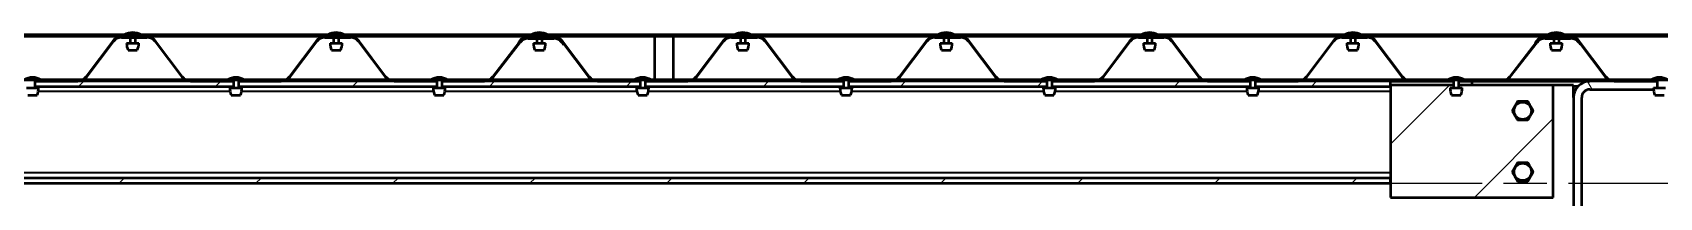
# Model space of a CAD drawing. Header units: millimetres. Extents: x 0 to 25230, y 0 to 17820.
# Drawn here: x 2958 to 4558, y 16499 to 16661 of the extents above; entities that cross this region are included whole.
import ezdxf

# ---------------------------------------------------------------- set-up
doc = ezdxf.new("R2010")
doc.units = ezdxf.units.MM
doc.header["$LTSCALE"] = 30
doc.linetypes.add('CHAIN', pattern=[0.7087, 0.4724, -0.0591, 0.1181, -0.0591])
for name, color, linetype, lineweight in [('Видимые тонкие (ГОСТ)', 7, 'Continuous', 35), ('Видимый контур (ГОСТ)', 7, 'Continuous', 50), ('Осевая линия (ГОСТ)', 7, 'Continuous', 25), ('Штриховка (ГОСТ)', 7, 'Continuous', 18)]:
    doc.layers.add(name, color=color, linetype=linetype, lineweight=lineweight)
pattern_1 = [(120.0002, (0, 0), (-82.4888, -47.62525), [])]
pattern_2 = [(60, (0, 0), (-82.4889, 47.62503), [])]
pattern_3 = [(45, (0, 0), (-67.3519, 67.3519), [])]

msp = doc.modelspace()

# ---------------------------------------------------------------- hatches: boundary and pattern name
at = {"layer": 'Штриховка (ГОСТ)'}
h = msp.add_hatch(dxfattribs=at)
h.set_pattern_fill('ANSI31', color=256, scale=762, angle=14.9999778, style=0)
h.set_pattern_definition(pattern_2)
edge = h.paths.add_edge_path()
edge.add_line((3155.1616, 16613.6985), (3113.0679, 16613.6985))
edge.add_ellipse((3113.0679, 16623.9985), major_axis=(-10.3, 0), ratio=1, start_angle=37.0824939, end_angle=90, ccw=False)
edge.add_line((3104.8509, 16617.7879), (3078.6527, 16652.4502))
edge.add_ellipse((3070.1165, 16645.9985), major_axis=(-6.4517, 8.5361), ratio=1, start_angle=270, end_angle=322.9175061)
edge.add_line((3070.1165, 16656.6985), (3045.0702, 16656.6985))
edge.add_ellipse((3045.0702, 16645.9985), major_axis=(-10.7, 0), ratio=1, start_angle=270, end_angle=322.9175029)
edge.add_line((3036.5341, 16652.4502), (3010.3359, 16617.7879))
edge.add_ellipse((3002.1189, 16623.9985), major_axis=(-6.2105, -8.217), ratio=1, start_angle=37.0824971, end_angle=90, ccw=False)
edge.add_line((3002.1189, 16613.6985), (2959.9742, 16613.6985))
edge.add_ellipse((2960.7679, 16613.5985), major_axis=(0, 0.8), ratio=1, start_angle=82.8192442, end_angle=90)
edge.add_line((2959.9679, 16613.5985), (2959.9679, 16612.9985))
edge.add_line((2959.9679, 16612.9985), (3002.1189, 16612.9985))
edge.add_ellipse((3002.1189, 16623.9985), major_axis=(11, 0), ratio=1, start_angle=270, end_angle=322.9175029)
edge.add_line((3010.8943, 16617.3659), (3037.0925, 16652.0281))
edge.add_ellipse((3045.0702, 16645.9985), major_axis=(6.0296, 7.9777), ratio=1, start_angle=37.0824971, end_angle=90, ccw=False)
edge.add_line((3045.0702, 16655.9985), (3070.1165, 16655.9985))
edge.add_ellipse((3070.1165, 16645.9985), major_axis=(10, 0), ratio=1, start_angle=37.0824939, end_angle=90, ccw=False)
edge.add_line((3078.0942, 16652.0281), (3104.2924, 16617.3659))
edge.add_ellipse((3113.0679, 16623.9985), major_axis=(6.6326, -8.7755), ratio=1, start_angle=270, end_angle=322.9175061)
edge.add_line((3113.0679, 16612.9985), (3155.1679, 16612.9985))
edge.add_line((3155.1679, 16612.9985), (3155.1679, 16613.5985))
edge.add_ellipse((3154.3679, 16613.5985), major_axis=(0.1, -0.7937), ratio=1, start_angle=82.8192442, end_angle=90)
h = msp.add_hatch(dxfattribs=at)
h.set_pattern_fill('ANSI31', color=256, scale=762, angle=14.9999778, style=0)
h.set_pattern_definition(pattern_2)
edge = h.paths.add_edge_path()
edge.add_line((3304.8503, 16617.788), (3278.6527, 16652.4501))
edge.add_ellipse((3270.1165, 16645.9985), major_axis=(-6.4516, 8.5362), ratio=1, start_angle=270, end_angle=322.9180676)
edge.add_line((3270.1165, 16656.6985), (3245.0703, 16656.6985))
edge.add_ellipse((3245.0703, 16645.9985), major_axis=(-10.7, 0), ratio=1, start_angle=270, end_angle=322.9174479)
edge.add_line((3236.5341, 16652.4502), (3210.3359, 16617.7879))
edge.add_ellipse((3202.1189, 16623.9985), major_axis=(-6.2105, -8.217), ratio=1, start_angle=37.0825521, end_angle=90, ccw=False)
edge.add_line((3202.1189, 16613.6985), (3159.9742, 16613.6985))
edge.add_ellipse((3160.7679, 16613.5985), major_axis=(0, 0.8), ratio=1, start_angle=82.8192442, end_angle=90)
edge.add_line((3159.9679, 16613.5985), (3159.9679, 16612.9985))
edge.add_line((3159.9679, 16612.9985), (3202.1189, 16612.9985))
edge.add_ellipse((3202.1189, 16623.9985), major_axis=(11, 0), ratio=1, start_angle=270, end_angle=322.9174479)
edge.add_line((3210.8943, 16617.3659), (3237.0926, 16652.0281))
edge.add_ellipse((3245.0703, 16645.9985), major_axis=(6.0297, 7.9777), ratio=1, start_angle=37.0825521, end_angle=90, ccw=False)
edge.add_line((3245.0703, 16655.9985), (3270.1165, 16655.9985))
edge.add_ellipse((3270.1165, 16645.9985), major_axis=(10, 0), ratio=1, start_angle=37.0819324, end_angle=90, ccw=False)
edge.add_line((3278.0943, 16652.028), (3304.2918, 16617.366))
edge.add_ellipse((3313.0673, 16623.9985), major_axis=(6.6325, -8.7755), ratio=1, start_angle=270, end_angle=322.9180676)
edge.add_line((3313.0673, 16612.9985), (3355.1679, 16612.9985))
edge.add_line((3355.1679, 16612.9985), (3355.1679, 16613.5985))
edge.add_ellipse((3354.3679, 16613.5985), major_axis=(0.1, -0.7937), ratio=1, start_angle=82.8192442, end_angle=90)
edge.add_line((3355.1616, 16613.6985), (3313.0673, 16613.6985))
edge.add_ellipse((3313.0673, 16623.9985), major_axis=(-10.3, 0), ratio=1, start_angle=37.0819324, end_angle=90, ccw=False)
h = msp.add_hatch(dxfattribs=at)
h.set_pattern_fill('ANSI31', color=256, scale=762, angle=75.0001754, style=0)
h.set_pattern_definition(pattern_1)
edge = h.paths.add_edge_path()
edge.add_line((3555.1616, 16613.6985), (3513.0679, 16613.6985))
edge.add_ellipse((3513.0679, 16623.9985), major_axis=(-10.3, 0), ratio=1, start_angle=37.082497, end_angle=90, ccw=False)
edge.add_line((3504.8509, 16617.7879), (3478.6527, 16652.4502))
edge.add_ellipse((3470.1165, 16645.9985), major_axis=(-6.4517, 8.5361), ratio=1, start_angle=270, end_angle=322.917503)
edge.add_line((3470.1165, 16656.6985), (3445.0702, 16656.6985))
edge.add_ellipse((3445.0702, 16645.9985), major_axis=(-10.7, 0), ratio=1, start_angle=270, end_angle=322.917503)
edge.add_line((3436.5341, 16652.4502), (3435, 16650.4206))
edge.add_line((3435, 16650.4206), (3435.4624, 16650.0711))
edge.add_line((3435.4624, 16650.0711), (3435.5585, 16649.9985))
edge.add_line((3435.5585, 16649.9985), (3437.0925, 16652.0281))
edge.add_ellipse((3445.0702, 16645.9985), major_axis=(6.0296, 7.9777), ratio=1, start_angle=84.6098967, end_angle=90, ccw=False)
edge.add_ellipse((3445.0702, 16645.9985), major_axis=(6.7524, 7.376), ratio=1, start_angle=42.4726003, end_angle=90, ccw=False)
edge.add_line((3445.0702, 16655.9985), (3470.1165, 16655.9985))
edge.add_ellipse((3470.1165, 16645.9985), major_axis=(10, 0), ratio=1, start_angle=42.4153346, end_angle=90, ccw=False)
edge.add_ellipse((3470.1165, 16645.9985), major_axis=(6.745, -7.3827), ratio=1, start_angle=84.6671624, end_angle=90, ccw=False)
edge.add_line((3478.0942, 16652.0281), (3480.1289, 16649.3361))
edge.add_line((3480.1289, 16649.3361), (3504.2924, 16617.3659))
edge.add_ellipse((3513.0679, 16623.9985), major_axis=(6.6326, -8.7754), ratio=1, start_angle=270, end_angle=322.917503)
edge.add_line((3513.0679, 16612.9985), (3555.1679, 16612.9985))
edge.add_line((3555.1679, 16612.9985), (3555.1679, 16613.5985))
edge.add_ellipse((3554.3679, 16613.5985), major_axis=(0.1, -0.7937), ratio=1, start_angle=82.8192442, end_angle=90)
h = msp.add_hatch(dxfattribs=at)
h.set_pattern_fill('ANSI31', color=256, scale=762, angle=75.0001754, style=0)
h.set_pattern_definition(pattern_1)
edge = h.paths.add_edge_path()
edge.add_line((3755.1616, 16613.6985), (3713.0679, 16613.6985))
edge.add_ellipse((3713.0679, 16623.9985), major_axis=(-10.3, 0), ratio=1, start_angle=37.082497, end_angle=90, ccw=False)
edge.add_line((3704.8509, 16617.7879), (3678.6527, 16652.4502))
edge.add_ellipse((3670.1165, 16645.9985), major_axis=(-6.4517, 8.5361), ratio=1, start_angle=270, end_angle=322.917503)
edge.add_line((3670.1165, 16656.6985), (3645.0702, 16656.6985))
edge.add_ellipse((3645.0702, 16645.9985), major_axis=(-10.7, 0), ratio=1, start_angle=270, end_angle=322.917503)
edge.add_line((3636.5341, 16652.4502), (3610.3359, 16617.7879))
edge.add_ellipse((3602.1189, 16623.9985), major_axis=(-6.2105, -8.217), ratio=1, start_angle=37.082497, end_angle=90, ccw=False)
edge.add_line((3602.1189, 16613.6985), (3559.9742, 16613.6985))
edge.add_ellipse((3560.7679, 16613.5985), major_axis=(0, 0.8), ratio=1, start_angle=82.8192442, end_angle=90)
edge.add_line((3559.9679, 16613.5985), (3559.9679, 16612.9985))
edge.add_line((3559.9679, 16612.9985), (3602.1189, 16612.9985))
edge.add_ellipse((3602.1189, 16623.9985), major_axis=(11, 0), ratio=1, start_angle=270, end_angle=322.917503)
edge.add_line((3610.8943, 16617.3659), (3637.0925, 16652.0281))
edge.add_ellipse((3645.0702, 16645.9985), major_axis=(-7.9777, 6.0296), ratio=1, start_angle=307.082497, end_angle=360, ccw=False)
edge.add_line((3645.0702, 16655.9985), (3670.1165, 16655.9985))
edge.add_ellipse((3670.1165, 16645.9985), major_axis=(10, 0), ratio=1, start_angle=37.082497, end_angle=90, ccw=False)
edge.add_line((3678.0942, 16652.0281), (3704.2924, 16617.3659))
edge.add_ellipse((3713.0679, 16623.9985), major_axis=(6.6326, -8.7754), ratio=1, start_angle=270, end_angle=322.917503)
edge.add_line((3713.0679, 16612.9985), (3755.1679, 16612.9985))
edge.add_line((3755.1679, 16612.9985), (3755.1679, 16613.5985))
edge.add_ellipse((3754.3679, 16613.5985), major_axis=(0.1, -0.7937), ratio=1, start_angle=82.8192442, end_angle=90)
h = msp.add_hatch(dxfattribs=at)
h.set_pattern_fill('ANSI31', color=256, scale=762, angle=75.0001754, style=0)
h.set_pattern_definition(pattern_1)
edge = h.paths.add_edge_path()
edge.add_line((3955.1616, 16613.6985), (3913.0679, 16613.6985))
edge.add_ellipse((3913.0679, 16623.9985), major_axis=(-10.3, 0), ratio=1, start_angle=37.082497, end_angle=90, ccw=False)
edge.add_line((3904.8509, 16617.7879), (3878.6527, 16652.4502))
edge.add_ellipse((3870.1165, 16645.9985), major_axis=(-6.4517, 8.5361), ratio=1, start_angle=270, end_angle=322.917503)
edge.add_line((3870.1165, 16656.6985), (3845.0702, 16656.6985))
edge.add_ellipse((3845.0702, 16645.9985), major_axis=(-10.7, 0), ratio=1, start_angle=270, end_angle=322.917503)
edge.add_line((3836.5341, 16652.4502), (3810.3359, 16617.7879))
edge.add_ellipse((3802.1189, 16623.9985), major_axis=(-6.2105, -8.217), ratio=1, start_angle=37.082497, end_angle=90, ccw=False)
edge.add_line((3802.1189, 16613.6985), (3759.9742, 16613.6985))
edge.add_ellipse((3760.7679, 16613.5985), major_axis=(0, 0.8), ratio=1, start_angle=82.8192442, end_angle=90)
edge.add_line((3759.9679, 16613.5985), (3759.9679, 16612.9985))
edge.add_line((3759.9679, 16612.9985), (3802.1189, 16612.9985))
edge.add_ellipse((3802.1189, 16623.9985), major_axis=(11, 0), ratio=1, start_angle=270, end_angle=322.917503)
edge.add_line((3810.8943, 16617.3659), (3837.0925, 16652.0281))
edge.add_ellipse((3845.0702, 16645.9985), major_axis=(6.0296, 7.9777), ratio=1, start_angle=37.082497, end_angle=90, ccw=False)
edge.add_line((3845.0702, 16655.9985), (3870.1165, 16655.9985))
edge.add_ellipse((3870.1165, 16645.9985), major_axis=(10, 0), ratio=1, start_angle=37.082497, end_angle=90, ccw=False)
edge.add_line((3878.0942, 16652.0281), (3904.2924, 16617.3659))
edge.add_ellipse((3913.0679, 16623.9985), major_axis=(6.6326, -8.7754), ratio=1, start_angle=270, end_angle=322.917503)
edge.add_line((3913.0679, 16612.9985), (3955.1679, 16612.9985))
edge.add_line((3955.1679, 16612.9985), (3955.1679, 16613.5985))
edge.add_ellipse((3954.3679, 16613.5985), major_axis=(0.1, -0.7937), ratio=1, start_angle=82.8192442, end_angle=90)
h = msp.add_hatch(dxfattribs=at)
h.set_pattern_fill('ANSI31', color=256, scale=762, angle=75.0001754, style=0)
h.set_pattern_definition(pattern_1)
edge = h.paths.add_edge_path()
edge.add_line((4155.1616, 16613.6985), (4113.0679, 16613.6985))
edge.add_ellipse((4113.0679, 16623.9985), major_axis=(-10.3, 0), ratio=1, start_angle=37.0824939, end_angle=90, ccw=False)
edge.add_line((4104.8509, 16617.7879), (4078.6527, 16652.4502))
edge.add_ellipse((4070.1165, 16645.9985), major_axis=(-6.4517, 8.5361), ratio=1, start_angle=270, end_angle=322.9175061)
edge.add_line((4070.1165, 16656.6985), (4045.0702, 16656.6985))
edge.add_ellipse((4045.0702, 16645.9985), major_axis=(-10.7, 0), ratio=1, start_angle=270, end_angle=322.9175029)
edge.add_line((4036.5341, 16652.4502), (4010.3359, 16617.7879))
edge.add_ellipse((4002.1189, 16623.9985), major_axis=(-6.2105, -8.217), ratio=1, start_angle=37.0824971, end_angle=90, ccw=False)
edge.add_line((4002.1189, 16613.6985), (3959.9742, 16613.6985))
edge.add_ellipse((3960.7679, 16613.5985), major_axis=(0, 0.8), ratio=1, start_angle=82.8192442, end_angle=90)
edge.add_line((3959.9679, 16613.5985), (3959.9679, 16612.9985))
edge.add_line((3959.9679, 16612.9985), (4002.1189, 16612.9985))
edge.add_ellipse((4002.1189, 16623.9985), major_axis=(11, 0), ratio=1, start_angle=270, end_angle=322.9175029)
edge.add_line((4010.8943, 16617.3659), (4037.0925, 16652.0281))
edge.add_ellipse((4045.0702, 16645.9985), major_axis=(6.0296, 7.9777), ratio=1, start_angle=37.0824971, end_angle=90, ccw=False)
edge.add_line((4045.0702, 16655.9985), (4070.1165, 16655.9985))
edge.add_ellipse((4070.1165, 16645.9985), major_axis=(10, 0), ratio=1, start_angle=37.0824939, end_angle=90, ccw=False)
edge.add_line((4078.0942, 16652.0281), (4104.2924, 16617.3659))
edge.add_ellipse((4113.0679, 16623.9985), major_axis=(6.6326, -8.7755), ratio=1, start_angle=270, end_angle=322.9175061)
edge.add_line((4113.0679, 16612.9985), (4155.1679, 16612.9985))
edge.add_line((4155.1679, 16612.9985), (4155.1679, 16613.5985))
edge.add_ellipse((4154.3679, 16613.5985), major_axis=(0.1, -0.7937), ratio=1, start_angle=82.8192442, end_angle=90)
h = msp.add_hatch(dxfattribs=at)
h.set_pattern_fill('ANSI31', color=256, scale=762, angle=75.0001754, style=0)
h.set_pattern_definition(pattern_1)
edge = h.paths.add_edge_path()
edge.add_line((4304.8503, 16617.788), (4278.6527, 16652.4501))
edge.add_ellipse((4270.1165, 16645.9985), major_axis=(-6.4516, 8.5362), ratio=1, start_angle=270, end_angle=322.9180676)
edge.add_line((4270.1165, 16656.6985), (4245.0703, 16656.6985))
edge.add_ellipse((4245.0703, 16645.9985), major_axis=(-10.7, 0), ratio=1, start_angle=270, end_angle=322.9174479)
edge.add_line((4236.5341, 16652.4502), (4210.3359, 16617.7879))
edge.add_ellipse((4202.1189, 16623.9985), major_axis=(-6.2105, -8.217), ratio=1, start_angle=37.0825521, end_angle=90, ccw=False)
edge.add_line((4202.1189, 16613.6985), (4159.9742, 16613.6985))
edge.add_ellipse((4160.7679, 16613.5985), major_axis=(0, 0.8), ratio=1, start_angle=82.8192442, end_angle=90)
edge.add_line((4159.9679, 16613.5985), (4159.9679, 16612.9985))
edge.add_line((4159.9679, 16612.9985), (4202.1189, 16612.9985))
edge.add_ellipse((4202.1189, 16623.9985), major_axis=(11, 0), ratio=1, start_angle=270, end_angle=322.9174479)
edge.add_line((4210.8943, 16617.3659), (4237.0926, 16652.0281))
edge.add_ellipse((4245.0703, 16645.9985), major_axis=(6.0297, 7.9777), ratio=1, start_angle=37.0825521, end_angle=90, ccw=False)
edge.add_line((4245.0703, 16655.9985), (4270.1165, 16655.9985))
edge.add_ellipse((4270.1165, 16645.9985), major_axis=(10, 0), ratio=1, start_angle=37.0819324, end_angle=90, ccw=False)
edge.add_line((4278.0943, 16652.028), (4304.2918, 16617.366))
edge.add_ellipse((4313.0673, 16623.9985), major_axis=(6.6325, -8.7755), ratio=1, start_angle=270, end_angle=322.9180676)
edge.add_line((4313.0673, 16612.9985), (4355.1679, 16612.9985))
edge.add_line((4355.1679, 16612.9985), (4355.1679, 16613.5985))
edge.add_ellipse((4354.3679, 16613.5985), major_axis=(0.1, -0.7937), ratio=1, start_angle=82.8192442, end_angle=90)
edge.add_line((4355.1616, 16613.6985), (4313.0673, 16613.6985))
edge.add_ellipse((4313.0673, 16623.9985), major_axis=(-10.3, 0), ratio=1, start_angle=37.0819324, end_angle=90, ccw=False)
h = msp.add_hatch(dxfattribs=at)
h.set_pattern_fill('ANSI31', color=256, scale=762, angle=-14.9999778, style=0)
h.set_pattern_definition([(30, (0, 0), (-47.62503, 82.4889), [])])
edge = h.paths.add_edge_path()
edge.add_line((4555.1616, 16613.6985), (4513.0679, 16613.6985))
edge.add_ellipse((4513.0679, 16623.9985), major_axis=(-10.3, 0), ratio=1, start_angle=37.082497, end_angle=90, ccw=False)
edge.add_line((4504.8509, 16617.7879), (4478.6527, 16652.4502))
edge.add_ellipse((4470.1165, 16645.9985), major_axis=(-6.4517, 8.5361), ratio=1, start_angle=270, end_angle=322.917503)
edge.add_line((4470.1165, 16656.6985), (4445.0702, 16656.6985))
edge.add_ellipse((4445.0702, 16645.9985), major_axis=(-10.7, 0), ratio=1, start_angle=270, end_angle=322.917503)
edge.add_line((4436.5341, 16652.4502), (4435, 16650.4206))
edge.add_line((4435, 16650.4206), (4435.4624, 16650.0711))
edge.add_line((4435.4624, 16650.0711), (4435.5585, 16649.9985))
edge.add_line((4435.5585, 16649.9985), (4437.0925, 16652.0281))
edge.add_ellipse((4445.0702, 16645.9985), major_axis=(6.0296, 7.9777), ratio=1, start_angle=84.6098967, end_angle=90, ccw=False)
edge.add_ellipse((4445.0702, 16645.9985), major_axis=(6.7524, 7.376), ratio=1, start_angle=42.4726003, end_angle=90, ccw=False)
edge.add_line((4445.0702, 16655.9985), (4470.1165, 16655.9985))
edge.add_ellipse((4470.1165, 16645.9985), major_axis=(10, 0), ratio=1, start_angle=42.4153346, end_angle=90, ccw=False)
edge.add_ellipse((4470.1165, 16645.9985), major_axis=(6.745, -7.3827), ratio=1, start_angle=84.6671624, end_angle=90, ccw=False)
edge.add_line((4478.0942, 16652.0281), (4480.1289, 16649.3361))
edge.add_line((4480.1289, 16649.3361), (4504.2924, 16617.3659))
edge.add_ellipse((4513.0679, 16623.9985), major_axis=(6.6326, -8.7754), ratio=1, start_angle=270, end_angle=322.917503)
edge.add_line((4513.0679, 16612.9985), (4555.1679, 16612.9985))
edge.add_line((4555.1679, 16612.9985), (4555.1679, 16613.5985))
edge.add_ellipse((4554.3679, 16613.5985), major_axis=(0.1, -0.7937), ratio=1, start_angle=82.8192442, end_angle=90)
h = msp.add_hatch(dxfattribs=at)
h.set_pattern_fill('ANSI31', color=256, scale=762, angle=14.9999778, style=0)
h.set_pattern_definition(pattern_2)
edge = h.paths.add_edge_path()
edge.add_line((3359.9679, 16612.9985), (3402.2038, 16612.9985))
edge.add_ellipse((3402.2038, 16623.9985), major_axis=(11, 0), ratio=1, start_angle=270, end_angle=322.200989)
edge.add_line((3410.8956, 16617.2567), (3437.1675, 16651.1274))
edge.add_ellipse((3445.0692, 16644.9985), major_axis=(6.1289, 7.9017), ratio=1, start_angle=37.799011, end_angle=90, ccw=False)
edge.add_line((3445.0692, 16654.9985), (3470.1165, 16654.9985))
edge.add_ellipse((3470.1165, 16644.9985), major_axis=(10, 0), ratio=1, start_angle=36.3795424, end_angle=90, ccw=False)
edge.add_line((3478.1676, 16650.9298), (3479.6186, 16648.9602))
edge.add_line((3479.6186, 16648.9602), (3480.1289, 16649.3361))
edge.add_line((3480.1289, 16649.3361), (3480.1822, 16649.3754))
edge.add_line((3480.1822, 16649.3754), (3478.7312, 16651.345))
edge.add_ellipse((3470.1165, 16644.9985), major_axis=(-6.3465, 8.6146), ratio=1, start_angle=270, end_angle=279.9922097)
edge.add_ellipse((3470.1165, 16644.9985), major_axis=(-7.745, 7.3827), ratio=1, start_angle=270, end_angle=313.6282479)
edge.add_line((3470.1165, 16655.6985), (3445.0692, 16655.6985))
edge.add_ellipse((3445.0692, 16644.9985), major_axis=(-10.7, 0), ratio=1, start_angle=270, end_angle=313.5709783)
edge.add_ellipse((3445.0692, 16644.9985), major_axis=(-7.7524, -7.375), ratio=1, start_angle=270, end_angle=278.6300107)
edge.add_line((3436.6144, 16651.5564), (3435.4624, 16650.0711))
edge.add_line((3435.4624, 16650.0711), (3410.3425, 16617.6857))
edge.add_ellipse((3402.2038, 16623.9985), major_axis=(-6.3128, -8.1387), ratio=1, start_angle=37.799011, end_angle=90, ccw=False)
edge.add_line((3402.2038, 16613.6985), (3359.9742, 16613.6985))
edge.add_ellipse((3360.7679, 16613.5985), major_axis=(0, 0.8), ratio=1, start_angle=82.8192442, end_angle=90)
edge.add_line((3359.9679, 16613.5985), (3359.9679, 16612.9985))
h = msp.add_hatch(dxfattribs=at)
h.set_pattern_fill('ANSI31', color=256, scale=762, angle=75.0001754, style=0)
h.set_pattern_definition(pattern_1)
edge = h.paths.add_edge_path()
edge.add_line((4359.9679, 16612.9985), (4402.2038, 16612.9985))
edge.add_ellipse((4402.2038, 16623.9985), major_axis=(11, 0), ratio=1, start_angle=270, end_angle=322.200989)
edge.add_line((4410.8956, 16617.2567), (4437.1675, 16651.1274))
edge.add_ellipse((4445.0692, 16644.9985), major_axis=(6.1289, 7.9017), ratio=1, start_angle=37.799011, end_angle=90, ccw=False)
edge.add_line((4445.0692, 16654.9985), (4470.1165, 16654.9985))
edge.add_ellipse((4470.1165, 16644.9985), major_axis=(10, 0), ratio=1, start_angle=36.3795424, end_angle=90, ccw=False)
edge.add_line((4478.1676, 16650.9298), (4479.6186, 16648.9602))
edge.add_line((4479.6186, 16648.9602), (4480.1289, 16649.3361))
edge.add_line((4480.1289, 16649.3361), (4480.1822, 16649.3754))
edge.add_line((4480.1822, 16649.3754), (4478.7312, 16651.345))
edge.add_ellipse((4470.1165, 16644.9985), major_axis=(-6.3465, 8.6146), ratio=1, start_angle=270, end_angle=279.9922097)
edge.add_ellipse((4470.1165, 16644.9985), major_axis=(-7.745, 7.3827), ratio=1, start_angle=270, end_angle=313.6282479)
edge.add_line((4470.1165, 16655.6985), (4445.0692, 16655.6985))
edge.add_ellipse((4445.0692, 16644.9985), major_axis=(-10.7, 0), ratio=1, start_angle=270, end_angle=313.5709783)
edge.add_ellipse((4445.0692, 16644.9985), major_axis=(-7.7524, -7.375), ratio=1, start_angle=270, end_angle=278.6300107)
edge.add_line((4436.6144, 16651.5564), (4435.4624, 16650.0711))
edge.add_line((4435.4624, 16650.0711), (4410.3425, 16617.6857))
edge.add_ellipse((4402.2038, 16623.9985), major_axis=(-6.3128, -8.1387), ratio=1, start_angle=37.799011, end_angle=90, ccw=False)
edge.add_line((4402.2038, 16613.6985), (4359.9742, 16613.6985))
edge.add_ellipse((4360.7679, 16613.5985), major_axis=(0, 0.8), ratio=1, start_angle=82.8192442, end_angle=90)
edge.add_line((4359.9679, 16613.5985), (4359.9679, 16612.9985))
h = msp.add_hatch(dxfattribs=at)
h.set_pattern_fill('ANSI31', color=256, scale=762, style=0)
h.set_pattern_definition(pattern_3)
h.paths.add_polyline_path([(3155.1679, 16612.9985), (3113.0679, 16612.9985), (3002.1189, 16612.9985), (2959.9679, 16612.9985), (2959.9679, 16607.9985), (3155.1679, 16607.9985)])
h = msp.add_hatch(dxfattribs=at)
h.set_pattern_fill('ANSI31', color=256, scale=762, style=0)
h.set_pattern_definition(pattern_3)
h.paths.add_polyline_path([(3355.1679, 16612.9985), (3313.0673, 16612.9985), (3202.1189, 16612.9985), (3159.9679, 16612.9985), (3159.9679, 16607.9985), (3355.1679, 16607.9985)])
h = msp.add_hatch(dxfattribs=at)
h.set_pattern_fill('ANSI31', color=256, scale=762, style=0)
h.set_pattern_definition(pattern_3)
h.paths.add_polyline_path([(3555.1679, 16612.9985), (3513.0679, 16612.9985), (3402.2038, 16612.9985), (3359.9679, 16612.9985), (3359.9679, 16607.9985), (3555.1679, 16607.9985)])
h = msp.add_hatch(dxfattribs=at)
h.set_pattern_fill('ANSI31', color=256, scale=762, style=0)
h.set_pattern_definition(pattern_3)
h.paths.add_polyline_path([(3755.1679, 16612.9985), (3713.0679, 16612.9985), (3602.1189, 16612.9985), (3559.9679, 16612.9985), (3559.9679, 16607.9985), (3755.1679, 16607.9985)])
h = msp.add_hatch(dxfattribs=at)
h.set_pattern_fill('ANSI31', color=256, scale=762, style=0)
h.set_pattern_definition(pattern_3)
h.paths.add_polyline_path([(3955.1679, 16612.9985), (3913.0679, 16612.9985), (3802.1189, 16612.9985), (3759.9679, 16612.9985), (3759.9679, 16607.9985), (3955.1679, 16607.9985)])
h = msp.add_hatch(dxfattribs=at)
h.set_pattern_fill('ANSI31', color=256, scale=762, style=0)
h.set_pattern_definition(pattern_3)
h.paths.add_polyline_path([(4155.1679, 16612.9985), (4113.0679, 16612.9985), (4002.1189, 16612.9985), (3959.9679, 16612.9985), (3959.9679, 16607.9985), (4155.1679, 16607.9985)])
h = msp.add_hatch(dxfattribs=at)
h.set_pattern_fill('ANSI31', color=256, scale=762, style=0)
h.set_pattern_definition(pattern_3)
h.paths.add_polyline_path([(4293.0679, 16607.9985), (4293.0679, 16608.9985), (4293.0679, 16612.9985), (4202.1189, 16612.9985), (4159.9679, 16612.9985), (4159.9679, 16607.9985)])
h = msp.add_hatch(dxfattribs=at)
h.set_pattern_fill('ANSI31', color=256, scale=762, style=0)
h.set_pattern_definition(pattern_3)
edge = h.paths.add_edge_path()
edge.add_line((4453.0679, 16498.9985), (4453.0679, 16608.9985))
edge.add_line((4453.0679, 16608.9985), (4359.9679, 16608.9985))
edge.add_line((4359.9679, 16608.9985), (4359.9679, 16606.3985))
edge.add_line((4359.9679, 16606.3985), (4363.5115, 16606.3985))
edge.add_ellipse((4347.0052, 16606.0479), major_axis=(0.3505, -16.5063), ratio=1, start_angle=64.9571298, end_angle=90, ccw=False)
edge.add_line((4362.1081, 16599.3785), (4353.0276, 16599.3785))
edge.add_ellipse((4368.1306, 16606.0479), major_axis=(-6.6695, 15.1029), ratio=1, start_angle=64.9571298, end_angle=90, ccw=False)
edge.add_line((4351.6243, 16606.3985), (4355.1679, 16606.3985))
edge.add_line((4355.1679, 16606.3985), (4355.1679, 16608.9985))
edge.add_line((4355.1679, 16608.9985), (4293.0679, 16608.9985))
edge.add_line((4293.0679, 16608.9985), (4293.0679, 16607.9985))
edge.add_line((4293.0679, 16607.9985), (4293.0679, 16517.9985))
edge.add_line((4293.0679, 16517.9985), (4293.0679, 16512.9985))
edge.add_line((4293.0679, 16512.9985), (4293.0679, 16498.9985))
edge.add_line((4293.0679, 16498.9985), (4453.0679, 16498.9985))
h.paths.add_polyline_path([(4433.4602, 16523.9985), (4428.264, 16532.9985), (4417.8717, 16532.9985), (4412.6756, 16523.9985), (4417.8717, 16514.9985), (4428.264, 16514.9985)], flags=0)
h.paths.add_polyline_path([(4412.6756, 16583.9985), (4417.8717, 16574.9985), (4428.264, 16574.9985), (4433.4602, 16583.9985), (4428.264, 16592.9985), (4417.8717, 16592.9985)], flags=0)
h = msp.add_hatch(dxfattribs=at)
h.set_pattern_fill('ANSI31', color=256, scale=762, angle=75.0001754, style=0)
h.set_pattern_definition(pattern_1)
edge = h.paths.add_edge_path()
edge.add_ellipse((4657.0679, 16428.9985), major_axis=(16, 0), ratio=1, start_angle=270, end_angle=360)
edge.add_line((4673.0679, 16428.9985), (4673.0679, 16596.9985))
edge.add_ellipse((4657.0679, 16596.9985), major_axis=(0, 16), ratio=1, start_angle=270, end_angle=360)
edge.add_line((4657.0679, 16612.9985), (4602.1189, 16612.9985))
edge.add_line((4602.1189, 16612.9985), (4559.9679, 16612.9985))
edge.add_line((4559.9679, 16612.9985), (4555.1679, 16612.9985))
edge.add_line((4555.1679, 16612.9985), (4513.0679, 16612.9985))
edge.add_line((4513.0679, 16612.9985), (4489.0679, 16612.9985))
edge.add_ellipse((4489.0679, 16596.9985), major_axis=(-16, 0), ratio=1, start_angle=270, end_angle=360)
edge.add_line((4473.0679, 16596.9985), (4473.0679, 16428.9985))
edge.add_ellipse((4489.0679, 16428.9985), major_axis=(0, -16), ratio=1, start_angle=270, end_angle=360)
edge.add_line((4489.0679, 16412.9985), (4657.0679, 16412.9985))
edge = h.paths.add_edge_path(flags=0)
edge.add_line((4481.0679, 16428.9985), (4481.0679, 16596.9985))
edge.add_ellipse((4489.0679, 16596.9985), major_axis=(0, 8), ratio=1, start_angle=0, end_angle=90, ccw=False)
edge.add_line((4489.0679, 16604.9985), (4551.654, 16604.9985))
edge.add_line((4551.654, 16604.9985), (4551.6243, 16606.3985))
edge.add_line((4551.6243, 16606.3985), (4563.5115, 16606.3985))
edge.add_line((4563.5115, 16606.3985), (4563.4818, 16604.9985))
edge.add_line((4563.4818, 16604.9985), (4657.0679, 16604.9985))
edge.add_ellipse((4657.0679, 16596.9985), major_axis=(8, 0), ratio=1, start_angle=0, end_angle=90, ccw=False)
edge.add_line((4665.0679, 16596.9985), (4665.0679, 16428.9985))
edge.add_ellipse((4657.0679, 16428.9985), major_axis=(0, -8), ratio=1, start_angle=0, end_angle=90, ccw=False)
edge.add_line((4657.0679, 16420.9985), (4489.0679, 16420.9985))
edge.add_ellipse((4489.0679, 16428.9985), major_axis=(-8, 0), ratio=1, start_angle=0, end_angle=90, ccw=False)
h = msp.add_hatch(dxfattribs=at)
h.set_pattern_fill('ANSI31', color=256, scale=762, style=0)
h.set_pattern_definition(pattern_3)
h.paths.add_polyline_path([(4293.0679, 16512.9985), (4293.0679, 16517.9985), (1863.0679, 16517.9985), (1863.0679, 16512.9985)])

# ---------------------------------------------------------------- linework, layer by layer
at = {"layer": 'Видимые тонкие (ГОСТ)'}
for p, q in [((3045.0702, 16656.6985), (2870.1165, 16656.6985)), ((3058.4679, 16657.5985), (3053.6679, 16657.5985)), ((3245.0703, 16656.6985), (3070.1165, 16656.6985)), ((3258.4679, 16657.5985), (3253.6679, 16657.5985)), ((3445.0702, 16656.6985), (3270.1165, 16656.6985)), ((3458.4679, 16657.5985), (3453.6679, 16657.5985)), ((3588.0679, 16656.6985), (3470.1165, 16656.6985)), ((3645.0702, 16656.6985), (3569.5867, 16656.6985)), ((3658.4679, 16657.5985), (3653.6679, 16657.5985)), ((3845.0702, 16656.6985), (3670.1165, 16656.6985)), ((3858.4679, 16657.5985), (3853.6679, 16657.5985)), ((4045.0702, 16656.6985), (3870.1165, 16656.6985)), ((4058.4679, 16657.5985), (4053.6679, 16657.5985)), ((4245.0703, 16656.6985), (4070.1165, 16656.6985)), ((4258.4679, 16657.5985), (4253.6679, 16657.5985)), ((4445.0702, 16656.6985), (4270.1165, 16656.6985)), ((4458.4679, 16657.5985), (4453.6679, 16657.5985)), ((4645.0702, 16656.6985), (4470.1165, 16656.6985)), ((2959.9679, 16613.5985), (2955.1679, 16613.5985)), ((3006.546, 16614.6985), (2965.3152, 16614.6985)), ((3107.1934, 16614.6985), (3007.9934, 16614.6985)), ((3149.8206, 16614.6985), (3108.6407, 16614.6985)), ((3159.9679, 16613.5985), (3155.1679, 16613.5985)), ((3206.546, 16614.6985), (3165.3152, 16614.6985)), ((3307.1928, 16614.6985), (3207.9934, 16614.6985)), ((3349.8206, 16614.6985), (3308.6402, 16614.6985)), ((3359.9679, 16613.5985), (3355.1679, 16613.5985)), ((3406.631, 16614.6985), (3365.3152, 16614.6985)), ((3507.1934, 16614.6985), (3408.0783, 16614.6985)), ((3549.8206, 16614.6985), (3508.6407, 16614.6985)), ((3559.9679, 16613.5985), (3555.1679, 16613.5985)), ((3588.0679, 16614.6985), (3565.3152, 16614.6985)), ((3606.546, 16614.6985), (3569.5867, 16614.6985)), ((3707.1934, 16614.6985), (3607.9934, 16614.6985)), ((3749.8206, 16614.6985), (3708.6407, 16614.6985)), ((3759.9679, 16613.5985), (3755.1679, 16613.5985)), ((3806.546, 16614.6985), (3765.3152, 16614.6985)), ((3907.1934, 16614.6985), (3807.9934, 16614.6985)), ((3949.8206, 16614.6985), (3908.6407, 16614.6985)), ((3959.9679, 16613.5985), (3955.1679, 16613.5985)), ((4006.546, 16614.6985), (3965.3152, 16614.6985)), ((4107.1934, 16614.6985), (4007.9934, 16614.6985)), ((4149.8206, 16614.6985), (4108.6407, 16614.6985)), ((4159.9679, 16613.5985), (4155.1679, 16613.5985)), ((4206.546, 16614.6985), (4165.3152, 16614.6985)), ((4307.1928, 16614.6985), (4207.9934, 16614.6985)), ((4349.8206, 16614.6985), (4308.6402, 16614.6985)), ((4359.9679, 16613.5985), (4355.1679, 16613.5985)), ((4406.631, 16614.6985), (4365.3152, 16614.6985)), ((4507.1934, 16614.6985), (4408.0783, 16614.6985)), ((4549.8206, 16614.6985), (4508.6407, 16614.6985)), ((4559.9679, 16613.5985), (4555.1679, 16613.5985)), ((3151.9046, 16602.9985), (2963.2311, 16602.9985)), ((3351.9046, 16602.9985), (3163.2311, 16602.9985)), ((3551.9046, 16602.9985), (3363.2311, 16602.9985)), ((3751.9046, 16602.9985), (3563.2311, 16602.9985)), ((3951.9046, 16602.9985), (3763.2311, 16602.9985)), ((4151.9046, 16602.9985), (3963.2311, 16602.9985)), ((4293.0679, 16602.9985), (4163.2311, 16602.9985)), ((4293.0679, 16522.9985), (1863.0679, 16522.9985))]:
    msp.add_line(p, q, dxfattribs=at)
at = {"layer": 'Видимый контур (ГОСТ)'}
for p, q in [((3588.0679, 16658.3985), (1588.0679, 16658.3985)), ((3588.0679, 16657.6985), (1588.0679, 16657.6985)), ((3070.1165, 16656.6985), (3045.0702, 16656.6985)), ((3053.6679, 16657.5985), (3053.6679, 16656.6985)), ((3058.4679, 16657.5985), (3058.4679, 16656.6985)), ((3270.1165, 16656.6985), (3245.0703, 16656.6985)), ((3253.6679, 16657.5985), (3253.6679, 16656.6985)), ((3258.4679, 16657.5985), (3258.4679, 16656.6985)), ((3470.1165, 16656.6985), (3445.0702, 16656.6985)), ((3453.6679, 16657.5985), (3453.6679, 16656.6985)), ((3458.4679, 16657.5985), (3458.4679, 16656.6985)), ((5569.5867, 16658.3985), (3569.5867, 16658.3985)), ((3569.5867, 16657.6985), (3569.5867, 16658.3985)), ((5569.5867, 16657.6985), (3569.5867, 16657.6985)), ((3569.5867, 16656.6985), (3569.5867, 16657.6985)), ((3569.5867, 16614.6985), (3569.5867, 16656.6985)), ((3588.0679, 16657.6985), (3588.0679, 16658.3985)), ((3588.0679, 16656.6985), (3588.0679, 16657.6985)), ((3588.0679, 16614.6985), (3588.0679, 16656.6985)), ((3670.1165, 16656.6985), (3645.0702, 16656.6985)), ((3653.6679, 16657.5985), (3653.6679, 16656.6985)), ((3658.4679, 16657.5985), (3658.4679, 16656.6985)), ((3870.1165, 16656.6985), (3845.0702, 16656.6985)), ((3853.6679, 16657.5985), (3853.6679, 16656.6985)), ((3858.4679, 16657.5985), (3858.4679, 16656.6985)), ((4070.1165, 16656.6985), (4045.0702, 16656.6985)), ((4053.6679, 16657.5985), (4053.6679, 16656.6985)), ((4058.4679, 16657.5985), (4058.4679, 16656.6985)), ((4270.1165, 16656.6985), (4245.0703, 16656.6985)), ((4253.6679, 16657.5985), (4253.6679, 16656.6985)), ((4258.4679, 16657.5985), (4258.4679, 16656.6985)), ((4470.1165, 16656.6985), (4445.0702, 16656.6985)), ((4453.6679, 16657.5985), (4453.6679, 16656.6985)), ((4458.4679, 16657.5985), (4458.4679, 16656.6985)), ((3036.5341, 16652.4502), (3010.3359, 16617.7879)), ((3010.8943, 16617.3659), (3037.0925, 16652.0281)), ((3045.0702, 16655.9985), (3070.1165, 16655.9985)), ((3050.1243, 16650.3985), (3062.0115, 16650.3985)), ((3051.5276, 16643.3785), (3060.6081, 16643.3785)), ((3053.6679, 16655.9985), (3053.6679, 16650.3985)), ((3058.4679, 16655.9985), (3058.4679, 16650.3985)), ((3078.0942, 16652.0281), (3104.2924, 16617.3659)), ((3104.8509, 16617.7879), (3078.6527, 16652.4502)), ((3236.5341, 16652.4502), (3210.3359, 16617.7879)), ((3210.8943, 16617.3659), (3237.0926, 16652.0281)), ((3245.0703, 16655.9985), (3270.1165, 16655.9985)), ((3250.1243, 16650.3985), (3262.0115, 16650.3985)), ((3251.5276, 16643.3785), (3260.6081, 16643.3785)), ((3253.6679, 16655.9985), (3253.6679, 16650.3985)), ((3258.4679, 16655.9985), (3258.4679, 16650.3985)), ((3278.0943, 16652.028), (3304.2918, 16617.366)), ((3304.8503, 16617.788), (3278.6527, 16652.4501)), ((3436.6144, 16651.5564), (3410.3425, 16617.6857)), ((3410.8956, 16617.2567), (3437.1675, 16651.1274)), ((3436.5341, 16652.4502), (3435, 16650.4206)), ((3435, 16650.4206), (3435.5585, 16649.9985)), ((3435.5585, 16649.9985), (3437.0925, 16652.0281)), ((3470.1165, 16655.6985), (3445.0692, 16655.6985)), ((3445.0692, 16654.9985), (3470.1165, 16654.9985)), ((3445.0702, 16655.9985), (3470.1165, 16655.9985)), ((3450.1243, 16650.3985), (3462.0115, 16650.3985)), ((3451.5276, 16643.3785), (3460.6081, 16643.3785)), ((3453.6679, 16655.9985), (3453.6679, 16655.6985)), ((3453.6679, 16654.9985), (3453.6679, 16650.3985)), ((3458.4679, 16655.9985), (3458.4679, 16655.6985)), ((3458.4679, 16654.9985), (3458.4679, 16650.3985)), ((3478.0942, 16652.0281), (3504.2924, 16617.3659)), ((3478.1676, 16650.9298), (3479.6186, 16648.9602)), ((3504.8509, 16617.7879), (3478.6527, 16652.4502)), ((3480.1822, 16649.3754), (3478.7312, 16651.345)), ((3479.6186, 16648.9602), (3480.1822, 16649.3754)), ((3636.5341, 16652.4502), (3610.3359, 16617.7879)), ((3610.8943, 16617.3659), (3637.0925, 16652.0281)), ((3645.0702, 16655.9985), (3670.1165, 16655.9985)), ((3650.1243, 16650.3985), (3662.0115, 16650.3985)), ((3651.5276, 16643.3785), (3660.6081, 16643.3785)), ((3653.6679, 16655.9985), (3653.6679, 16650.3985)), ((3658.4679, 16655.9985), (3658.4679, 16650.3985)), ((3678.0942, 16652.0281), (3704.2924, 16617.3659)), ((3704.8509, 16617.7879), (3678.6527, 16652.4502)), ((3836.5341, 16652.4502), (3810.3359, 16617.7879)), ((3810.8943, 16617.3659), (3837.0925, 16652.0281)), ((3845.0702, 16655.9985), (3870.1165, 16655.9985)), ((3850.1243, 16650.3985), (3862.0115, 16650.3985)), ((3851.5276, 16643.3785), (3860.6081, 16643.3785)), ((3853.6679, 16655.9985), (3853.6679, 16650.3985)), ((3858.4679, 16655.9985), (3858.4679, 16650.3985)), ((3878.0942, 16652.0281), (3904.2924, 16617.3659)), ((3904.8509, 16617.7879), (3878.6527, 16652.4502)), ((4036.5341, 16652.4502), (4010.3359, 16617.7879)), ((4010.8943, 16617.3659), (4037.0925, 16652.0281)), ((4045.0702, 16655.9985), (4070.1165, 16655.9985)), ((4050.1243, 16650.3985), (4062.0115, 16650.3985)), ((4051.5276, 16643.3785), (4060.6081, 16643.3785)), ((4053.6679, 16655.9985), (4053.6679, 16650.3985)), ((4058.4679, 16655.9985), (4058.4679, 16650.3985)), ((4078.0942, 16652.0281), (4104.2924, 16617.3659)), ((4104.8509, 16617.7879), (4078.6527, 16652.4502)), ((4236.5341, 16652.4502), (4210.3359, 16617.7879)), ((4210.8943, 16617.3659), (4237.0926, 16652.0281)), ((4245.0703, 16655.9985), (4270.1165, 16655.9985)), ((4250.1243, 16650.3985), (4262.0115, 16650.3985)), ((4251.5276, 16643.3785), (4260.6081, 16643.3785)), ((4253.6679, 16655.9985), (4253.6679, 16650.3985)), ((4258.4679, 16655.9985), (4258.4679, 16650.3985)), ((4278.0943, 16652.028), (4304.2918, 16617.366)), ((4304.8503, 16617.788), (4278.6527, 16652.4501)), ((4436.6144, 16651.5564), (4410.3425, 16617.6857)), ((4410.8956, 16617.2567), (4437.1675, 16651.1274)), ((4436.5341, 16652.4502), (4435, 16650.4206)), ((4435, 16650.4206), (4435.5585, 16649.9985)), ((4435.5585, 16649.9985), (4437.0925, 16652.0281)), ((4470.1165, 16655.6985), (4445.0692, 16655.6985)), ((4445.0692, 16654.9985), (4470.1165, 16654.9985)), ((4445.0702, 16655.9985), (4470.1165, 16655.9985)), ((4450.1243, 16650.3985), (4462.0115, 16650.3985)), ((4451.5276, 16643.3785), (4460.6081, 16643.3785)), ((4453.6679, 16655.9985), (4453.6679, 16655.6985)), ((4453.6679, 16654.9985), (4453.6679, 16650.3985)), ((4458.4679, 16655.9985), (4458.4679, 16655.6985)), ((4458.4679, 16654.9985), (4458.4679, 16650.3985)), ((4478.0942, 16652.0281), (4504.2924, 16617.3659)), ((4478.1676, 16650.9298), (4479.6186, 16648.9602)), ((4504.8509, 16617.7879), (4478.6527, 16652.4502)), ((4480.1822, 16649.3754), (4478.7312, 16651.345)), ((4479.6186, 16648.9602), (4480.1822, 16649.3754)), ((2949.3129, 16614.3985), (2965.8229, 16614.3985)), ((2959.9679, 16613.5985), (2959.9679, 16606.3985)), ((3155.1679, 16612.9985), (2959.9679, 16612.9985)), ((2959.9679, 16612.9985), (3002.1189, 16612.9985)), ((3002.1189, 16613.6985), (2959.9742, 16613.6985)), ((3109.2065, 16613.6985), (3005.9802, 16613.6985)), ((3155.1616, 16613.6985), (3113.0679, 16613.6985)), ((3113.0679, 16612.9985), (3155.1679, 16612.9985)), ((3149.3129, 16614.3985), (3165.8229, 16614.3985)), ((3155.1679, 16613.5985), (3155.1679, 16606.3985)), ((3159.9679, 16613.5985), (3159.9679, 16606.3985)), ((3355.1679, 16612.9985), (3159.9679, 16612.9985)), ((3159.9679, 16612.9985), (3202.1189, 16612.9985)), ((3202.1189, 16613.6985), (3159.9742, 16613.6985)), ((3309.206, 16613.6985), (3205.9802, 16613.6985)), ((3355.1616, 16613.6985), (3313.0673, 16613.6985)), ((3313.0673, 16612.9985), (3355.1679, 16612.9985)), ((3349.3129, 16614.3985), (3365.8229, 16614.3985)), ((3355.1679, 16613.5985), (3355.1679, 16606.3985)), ((3359.9679, 16613.5985), (3359.9679, 16606.3985)), ((3555.1679, 16612.9985), (3359.9679, 16612.9985)), ((3359.9679, 16612.9985), (3402.2038, 16612.9985)), ((3402.2038, 16613.6985), (3359.9742, 16613.6985)), ((3509.2065, 16613.6985), (3406.0652, 16613.6985)), ((3555.1616, 16613.6985), (3513.0679, 16613.6985)), ((3513.0679, 16612.9985), (3555.1679, 16612.9985)), ((3549.3129, 16614.3985), (3565.8229, 16614.3985)), ((3555.1679, 16613.5985), (3555.1679, 16606.3985)), ((3559.9679, 16613.5985), (3559.9679, 16606.3985)), ((3755.1679, 16612.9985), (3559.9679, 16612.9985)), ((3559.9679, 16612.9985), (3602.1189, 16612.9985)), ((3602.1189, 16613.6985), (3559.9742, 16613.6985)), ((3569.5867, 16613.6985), (3569.5867, 16614.6985)), ((3588.0679, 16613.6985), (3588.0679, 16614.6985)), ((3709.2065, 16613.6985), (3605.9802, 16613.6985)), ((3755.1616, 16613.6985), (3713.0679, 16613.6985)), ((3713.0679, 16612.9985), (3755.1679, 16612.9985)), ((3749.3129, 16614.3985), (3765.8229, 16614.3985)), ((3755.1679, 16613.5985), (3755.1679, 16606.3985)), ((3759.9679, 16613.5985), (3759.9679, 16606.3985)), ((3955.1679, 16612.9985), (3759.9679, 16612.9985)), ((3759.9679, 16612.9985), (3802.1189, 16612.9985)), ((3802.1189, 16613.6985), (3759.9742, 16613.6985)), ((3909.2065, 16613.6985), (3805.9802, 16613.6985)), ((3955.1616, 16613.6985), (3913.0679, 16613.6985)), ((3913.0679, 16612.9985), (3955.1679, 16612.9985)), ((3949.3129, 16614.3985), (3965.8229, 16614.3985)), ((3955.1679, 16613.5985), (3955.1679, 16606.3985)), ((3959.9679, 16613.5985), (3959.9679, 16606.3985)), ((4155.1679, 16612.9985), (3959.9679, 16612.9985)), ((3959.9679, 16612.9985), (4002.1189, 16612.9985)), ((4002.1189, 16613.6985), (3959.9742, 16613.6985)), ((4109.2065, 16613.6985), (4005.9802, 16613.6985)), ((4155.1616, 16613.6985), (4113.0679, 16613.6985)), ((4113.0679, 16612.9985), (4155.1679, 16612.9985)), ((4149.3129, 16614.3985), (4165.8229, 16614.3985)), ((4155.1679, 16613.5985), (4155.1679, 16606.3985)), ((4159.9679, 16613.5985), (4159.9679, 16606.3985)), ((4293.0679, 16612.9985), (4159.9679, 16612.9985)), ((4159.9679, 16612.9985), (4202.1189, 16612.9985)), ((4202.1189, 16613.6985), (4159.9742, 16613.6985)), ((4309.206, 16613.6985), (4205.9802, 16613.6985)), ((4293.0679, 16607.9985), (4293.0679, 16612.9985)), ((4293.0679, 16612.9985), (4313.0673, 16612.9985)), ((4355.1679, 16608.9985), (4293.0679, 16608.9985)), ((4293.0679, 16608.9985), (4293.0679, 16498.9985)), ((4355.1616, 16613.6985), (4313.0673, 16613.6985)), ((4313.0673, 16612.9985), (4355.1679, 16612.9985)), ((4349.3129, 16614.3985), (4365.8229, 16614.3985)), ((4355.1679, 16613.5985), (4355.1679, 16606.3985)), ((4359.9679, 16613.5985), (4359.9679, 16606.3985)), ((4359.9679, 16612.9985), (4402.2038, 16612.9985)), ((4453.0679, 16608.9985), (4359.9679, 16608.9985)), ((4402.2038, 16613.6985), (4359.9742, 16613.6985)), ((4373.0679, 16612.9985), (4373.0679, 16608.9985)), ((4402.2038, 16612.9985), (4489.0679, 16612.9985)), ((4509.2065, 16613.6985), (4406.0652, 16613.6985)), ((4473.0679, 16608.9985), (4453.0679, 16608.9985)), ((4453.0679, 16498.9985), (4453.0679, 16608.9985)), ((4473.0679, 16596.9985), (4473.0679, 16608.9985)), ((4555.1679, 16612.9985), (4489.0679, 16612.9985)), ((4555.1616, 16613.6985), (4513.0679, 16613.6985)), ((4513.0679, 16612.9985), (4555.1679, 16612.9985)), ((4549.3129, 16614.3985), (4565.8229, 16614.3985)), ((4555.1679, 16613.5985), (4555.1679, 16606.3985)), ((2951.6243, 16606.3985), (2963.5115, 16606.3985)), ((2953.0276, 16599.3785), (2962.1081, 16599.3785)), ((2959.9679, 16607.9985), (3155.1679, 16607.9985)), ((3151.6243, 16606.3985), (3163.5115, 16606.3985)), ((3153.0276, 16599.3785), (3162.1081, 16599.3785)), ((3159.9679, 16607.9985), (3355.1679, 16607.9985)), ((3351.6243, 16606.3985), (3363.5115, 16606.3985)), ((3353.0276, 16599.3785), (3362.1081, 16599.3785)), ((3359.9679, 16607.9985), (3555.1679, 16607.9985)), ((3551.6243, 16606.3985), (3563.5115, 16606.3985)), ((3553.0276, 16599.3785), (3562.1081, 16599.3785)), ((3559.9679, 16607.9985), (3755.1679, 16607.9985)), ((3751.6243, 16606.3985), (3763.5115, 16606.3985)), ((3753.0276, 16599.3785), (3762.1081, 16599.3785)), ((3759.9679, 16607.9985), (3955.1679, 16607.9985)), ((3951.6243, 16606.3985), (3963.5115, 16606.3985)), ((3953.0276, 16599.3785), (3962.1081, 16599.3785)), ((3959.9679, 16607.9985), (4155.1679, 16607.9985)), ((4151.6243, 16606.3985), (4163.5115, 16606.3985)), ((4153.0276, 16599.3785), (4162.1081, 16599.3785)), ((4159.9679, 16607.9985), (4293.0679, 16607.9985)), ((4351.6243, 16606.3985), (4363.5115, 16606.3985)), ((4353.0276, 16599.3785), (4362.1081, 16599.3785)), ((4477.4489, 16607.9985), (4473.0679, 16607.9985)), ((4473.0679, 16596.9985), (4473.0679, 16428.9985)), ((4481.0679, 16428.9985), (4481.0679, 16596.9985)), ((4489.0679, 16604.9985), (4551.654, 16604.9985)), ((4551.6243, 16606.3985), (4563.5115, 16606.3985)), ((4553.0276, 16599.3785), (4562.1081, 16599.3785)), ((4293.0679, 16517.9985), (1863.0679, 16517.9985)), ((1863.0679, 16512.9985), (4293.0679, 16512.9985)), ((4293.0679, 16512.9985), (4293.0679, 16517.9985)), ((4293.0679, 16498.9985), (4453.0679, 16498.9985))]:
    msp.add_line(p, q, dxfattribs=at)
for centre in [(4423.0679, 16583.9985), (4423.0679, 16523.9985)]:
    msp.add_circle(centre, 8.55, dxfattribs=at)
for centre, radius, start, end in [((3045.0702, 16645.9985), 10.7, 90, 142.9175029), ((3056.0679, 16645.0076), 15.7309, 58.3476918, 121.6523082), ((3052.8679, 16657.5985), 0.8, 0, 7.1807558), ((3059.2679, 16657.5985), 0.8, 172.8192442, 180), ((3070.1165, 16645.9985), 10.7, 37.0824939, 90), ((3245.0703, 16645.9985), 10.7, 90, 142.9174479), ((3256.0679, 16645.0076), 15.7309, 58.3476918, 121.6523082), ((3252.8679, 16657.5985), 0.8, 0, 7.1807558), ((3259.2679, 16657.5985), 0.8, 172.8192442, 180), ((3270.1165, 16645.9985), 10.7, 37.0819324, 90), ((3445.0702, 16645.9985), 10.7, 90, 142.917503), ((3456.0679, 16645.0076), 15.7309, 58.3476918, 121.6523082), ((3452.8679, 16657.5985), 0.8, 0, 7.1807558), ((3459.2679, 16657.5985), 0.8, 172.8192442, 180), ((3470.1165, 16645.9985), 10.7, 37.082497, 90), ((3645.0702, 16645.9985), 10.7, 90, 142.917503), ((3656.0679, 16645.0076), 15.7309, 58.3476918, 121.6523082), ((3652.8679, 16657.5985), 0.8, 0, 7.1807558), ((3659.2679, 16657.5985), 0.8, 172.8192442, 180), ((3670.1165, 16645.9985), 10.7, 37.082497, 90), ((3845.0702, 16645.9985), 10.7, 90, 142.917503), ((3856.0679, 16645.0076), 15.7309, 58.3476918, 121.6523082), ((3852.8679, 16657.5985), 0.8, 0, 7.1807558), ((3859.2679, 16657.5985), 0.8, 172.8192442, 180), ((3870.1165, 16645.9985), 10.7, 37.082497, 90), ((4045.0702, 16645.9985), 10.7, 90, 142.9175029), ((4056.0679, 16645.0076), 15.7309, 58.3476918, 121.6523082), ((4052.8679, 16657.5985), 0.8, 0, 7.1807558), ((4059.2679, 16657.5985), 0.8, 172.8192442, 180), ((4070.1165, 16645.9985), 10.7, 37.0824939, 90), ((4245.0703, 16645.9985), 10.7, 90, 142.9174479), ((4256.0679, 16645.0076), 15.7309, 58.3476918, 121.6523082), ((4252.8679, 16657.5985), 0.8, 0, 7.1807558), ((4259.2679, 16657.5985), 0.8, 172.8192442, 180), ((4270.1165, 16645.9985), 10.7, 37.0819324, 90), ((4445.0702, 16645.9985), 10.7, 90, 142.917503), ((4456.0679, 16645.0076), 15.7309, 58.3476918, 121.6523082), ((4452.8679, 16657.5985), 0.8, 0, 7.1807558), ((4459.2679, 16657.5985), 0.8, 172.8192442, 180), ((4470.1165, 16645.9985), 10.7, 37.082497, 90), ((3045.0702, 16645.9985), 10, 90, 142.9175029), ((3066.6306, 16650.0479), 16.51, 178.7833962, 203.8262664), ((3045.5052, 16650.0479), 16.51, 336.1737336, 1.2166038), ((3070.1165, 16645.9985), 10, 37.0824939, 90), ((3245.0703, 16645.9985), 10, 90, 142.9174479), ((3266.6306, 16650.0479), 16.51, 178.7833962, 203.8262664), ((3245.5052, 16650.0479), 16.51, 336.1737336, 1.2166038), ((3270.1165, 16645.9985), 10, 37.0819324, 90), ((3445.0692, 16644.9985), 10.7, 90, 142.200989), ((3445.0702, 16645.9985), 10, 90, 142.917503), ((3445.0692, 16644.9985), 10, 90, 142.200989), ((3466.6306, 16650.0479), 16.51, 178.7833962, 203.8262664), ((3445.5052, 16650.0479), 16.51, 336.1737336, 1.2166038), ((3470.1165, 16645.9985), 10, 37.082497, 90), ((3470.1165, 16644.9985), 10.7, 36.3795424, 90), ((3470.1165, 16644.9985), 10, 36.3795424, 90), ((3645.0702, 16645.9985), 10, 90, 142.917503), ((3666.6306, 16650.0479), 16.51, 178.7833962, 203.8262664), ((3645.5052, 16650.0479), 16.51, 336.1737336, 1.2166038), ((3670.1165, 16645.9985), 10, 37.082497, 90), ((3845.0702, 16645.9985), 10, 90, 142.917503), ((3866.6306, 16650.0479), 16.51, 178.7833962, 203.8262664), ((3845.5052, 16650.0479), 16.51, 336.1737336, 1.2166038), ((3870.1165, 16645.9985), 10, 37.082497, 90), ((4045.0702, 16645.9985), 10, 90, 142.9175029), ((4066.6306, 16650.0479), 16.51, 178.7833962, 203.8262664), ((4045.5052, 16650.0479), 16.51, 336.1737336, 1.2166038), ((4070.1165, 16645.9985), 10, 37.0824939, 90), ((4245.0703, 16645.9985), 10, 90, 142.9174479), ((4266.6306, 16650.0479), 16.51, 178.7833962, 203.8262664), ((4245.5052, 16650.0479), 16.51, 336.1737336, 1.2166038), ((4270.1165, 16645.9985), 10, 37.0819324, 90), ((4445.0692, 16644.9985), 10.7, 90, 142.200989), ((4445.0702, 16645.9985), 10, 90, 142.917503), ((4445.0692, 16644.9985), 10, 90, 142.200989), ((4466.6306, 16650.0479), 16.51, 178.7833962, 203.8262664), ((4445.5052, 16650.0479), 16.51, 336.1737336, 1.2166038), ((4470.1165, 16645.9985), 10, 37.082497, 90), ((4470.1165, 16644.9985), 10.7, 36.3795424, 90), ((4470.1165, 16644.9985), 10, 36.3795424, 90), ((2957.5679, 16601.0076), 15.7309, 58.3476918, 121.6523082), ((2960.7679, 16613.5985), 0.8, 90, 180), ((3002.1189, 16623.9985), 10.3, 270, 322.9175029), ((3002.1189, 16623.9985), 11, 270, 322.9175029), ((3113.0679, 16623.9985), 11, 217.0824939, 270), ((3113.0679, 16623.9985), 10.3, 217.0824939, 270), ((3157.5679, 16601.0076), 15.7309, 58.3476918, 121.6523082), ((3154.3679, 16613.5985), 0.8, 0, 90), ((3160.7679, 16613.5985), 0.8, 90, 180), ((3202.1189, 16623.9985), 10.3, 270, 322.9174479), ((3202.1189, 16623.9985), 11, 270, 322.9174479), ((3313.0673, 16623.9985), 11, 217.0819324, 270), ((3313.0673, 16623.9985), 10.3, 217.0819324, 270), ((3357.5679, 16601.0076), 15.7309, 58.3476918, 121.6523082), ((3354.3679, 16613.5985), 0.8, 0, 90), ((3360.7679, 16613.5985), 0.8, 90, 180), ((3402.2038, 16623.9985), 10.3, 270, 322.200989), ((3402.2038, 16623.9985), 11, 270, 322.200989), ((3513.0679, 16623.9985), 11, 217.082497, 270), ((3513.0679, 16623.9985), 10.3, 217.082497, 270), ((3557.5679, 16601.0076), 15.7309, 58.3476918, 121.6523082), ((3554.3679, 16613.5985), 0.8, 0, 90), ((3560.7679, 16613.5985), 0.8, 90, 180), ((3602.1189, 16623.9985), 10.3, 270, 322.917503), ((3602.1189, 16623.9985), 11, 270, 322.917503), ((3713.0679, 16623.9985), 11, 217.082497, 270), ((3713.0679, 16623.9985), 10.3, 217.082497, 270), ((3757.5679, 16601.0076), 15.7309, 58.3476918, 121.6523082), ((3754.3679, 16613.5985), 0.8, 0, 90), ((3760.7679, 16613.5985), 0.8, 90, 180), ((3802.1189, 16623.9985), 10.3, 270, 322.917503), ((3802.1189, 16623.9985), 11, 270, 322.917503), ((3913.0679, 16623.9985), 11, 217.082497, 270), ((3913.0679, 16623.9985), 10.3, 217.082497, 270), ((3957.5679, 16601.0076), 15.7309, 58.3476918, 121.6523082), ((3954.3679, 16613.5985), 0.8, 0, 90), ((3960.7679, 16613.5985), 0.8, 90, 180), ((4002.1189, 16623.9985), 10.3, 270, 322.9175029), ((4002.1189, 16623.9985), 11, 270, 322.9175029), ((4113.0679, 16623.9985), 11, 217.0824939, 270), ((4113.0679, 16623.9985), 10.3, 217.0824939, 270), ((4157.5679, 16601.0076), 15.7309, 58.3476918, 121.6523082), ((4154.3679, 16613.5985), 0.8, 0, 90), ((4160.7679, 16613.5985), 0.8, 90, 180), ((4202.1189, 16623.9985), 10.3, 270, 322.9174479), ((4202.1189, 16623.9985), 11, 270, 322.9174479), ((4313.0673, 16623.9985), 11, 217.0819324, 270), ((4313.0673, 16623.9985), 10.3, 217.0819324, 270), ((4357.5679, 16601.0076), 15.7309, 58.3476918, 121.6523082), ((4354.3679, 16613.5985), 0.8, 0, 90), ((4360.7679, 16613.5985), 0.8, 90, 180), ((4402.2038, 16623.9985), 10.3, 270, 322.200989), ((4402.2038, 16623.9985), 11, 270, 322.200989), ((4489.0679, 16596.9985), 16, 90, 180), ((4513.0679, 16623.9985), 11, 217.082497, 270), ((4513.0679, 16623.9985), 10.3, 217.082497, 270), ((4557.5679, 16601.0076), 15.7309, 58.3476918, 121.6523082), ((4554.3679, 16613.5985), 0.8, 0, 90), ((2947.0052, 16606.0479), 16.51, 336.1737336, 1.2166038), ((3168.1306, 16606.0479), 16.51, 178.7833962, 203.8262664), ((3147.0052, 16606.0479), 16.51, 336.1737336, 1.2166038), ((3368.1306, 16606.0479), 16.51, 178.7833962, 203.8262664), ((3347.0052, 16606.0479), 16.51, 336.1737336, 1.2166038), ((3568.1306, 16606.0479), 16.51, 178.7833962, 203.8262664), ((3547.0052, 16606.0479), 16.51, 336.1737336, 1.2166038), ((3768.1306, 16606.0479), 16.51, 178.7833962, 203.8262664), ((3747.0052, 16606.0479), 16.51, 336.1737336, 1.2166038), ((3968.1306, 16606.0479), 16.51, 178.7833962, 203.8262664), ((3947.0052, 16606.0479), 16.51, 336.1737336, 1.2166038), ((4168.1306, 16606.0479), 16.51, 178.7833962, 203.8262664), ((4147.0052, 16606.0479), 16.51, 336.1737336, 1.2166038), ((4368.1306, 16606.0479), 16.51, 178.7833962, 203.8262664), ((4347.0052, 16606.0479), 16.51, 336.1737336, 1.2166038), ((4489.0679, 16596.9985), 8, 90, 180), ((4568.1306, 16606.0479), 16.51, 178.7833962, 203.8262664)]:
    msp.add_arc(centre, radius, start, end, dxfattribs=at)
for points in [[(4417.8717, 16592.9985), (4415.2737, 16588.4985), (4412.6756, 16583.9985)], [(4428.264, 16592.9985), (4423.0679, 16592.9985), (4417.8717, 16592.9985)], [(4433.4602, 16583.9985), (4430.8621, 16588.4985), (4428.264, 16592.9985)], [(4412.6756, 16583.9985), (4415.2737, 16579.4985), (4417.8717, 16574.9985)], [(4428.264, 16574.9985), (4430.8621, 16579.4985), (4433.4602, 16583.9985)], [(4417.8717, 16574.9985), (4423.0679, 16574.9985), (4428.264, 16574.9985)], [(4417.8717, 16532.9985), (4415.2737, 16528.4985), (4412.6756, 16523.9985)], [(4428.264, 16532.9985), (4423.0679, 16532.9985), (4417.8717, 16532.9985)], [(4433.4602, 16523.9985), (4430.8621, 16528.4985), (4428.264, 16532.9985)], [(4412.6756, 16523.9985), (4415.2737, 16519.4985), (4417.8717, 16514.9985)], [(4417.8717, 16514.9985), (4423.0679, 16514.9985), (4428.264, 16514.9985)], [(4428.264, 16514.9985), (4430.8621, 16519.4985), (4433.4602, 16523.9985)]]:
    msp.add_rational_spline(points, [1.16025403784, 1.33974596216, 1.16025403784], degree=2, dxfattribs=at)
at = {"layer": 'Осевая линия (ГОСТ)', "linetype": 'CHAIN', "ltscale": 11.993792}
msp.add_line((1408.0679, 16512.9985), (10888.0679, 16512.9985), dxfattribs=at)

doc.saveas('drawing.dxf')
